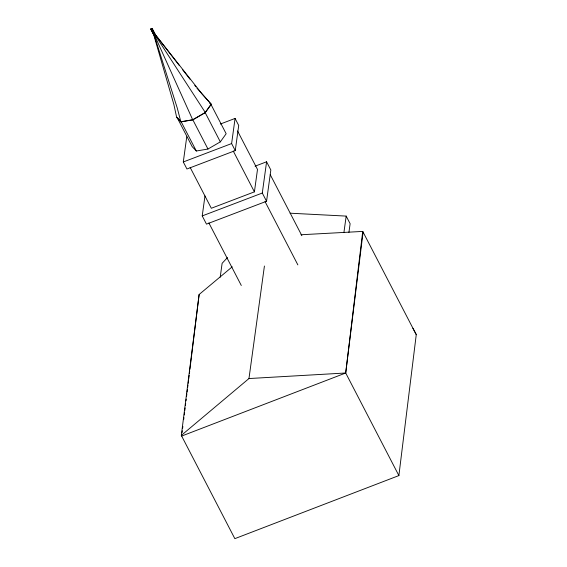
<?xml version="1.0" encoding="UTF-8"?>
<svg xmlns="http://www.w3.org/2000/svg" width="567" height="567" viewBox="0 0 567 567"><rect width="100%" height="100%" fill="white"/><g stroke="black" fill="none" stroke-linecap="round" stroke-linejoin="round"><path stroke-width="0.85" d="M232.236 266.809L199.13 294.493L181.32 435.392L234.844 538.65L398.884 475.585L345.707 372.994L362.731 231.414L300.992 234.752M182.099 432.536L182.312 430.778M182.638 428.142L182.857 426.384M183.722 419.353L183.942 417.588M184.268 414.952L184.594 412.315M184.807 410.558L185.133 407.921M185.459 405.285L185.678 403.527M186.004 400.883L186.217 399.125M186.543 396.489L186.869 393.852M187.089 392.095L187.415 389.458M187.627 387.693L187.953 385.057M188.173 383.299L188.499 380.663M188.712 378.905L189.151 375.389M189.364 373.632L189.69 370.988M189.91 369.23L191.32 357.805M191.533 356.041L199.13 294.493M181.667 436.058L345.707 372.994L363.078 232.08M412.911 328.222L416.27 334.537L398.884 475.585M220.329 124.045L235.071 118.432L238.714 125.463L235.262 150.602L186.947 168.994L183.297 161.964L186.749 136.824M255.065 166.181L266.589 161.793L270.842 170.001L266.554 201.25L206.48 224.121L202.228 215.914L204.97 195.948M235.262 150.602L231.62 143.564L235.071 118.432M220.209 277.192L222.115 263.329L227.487 257.567M190.151 167.428L211.321 208.266L254.413 191.859L257.496 169.441L237.545 130.963M266.554 201.25L262.294 193.042L266.589 161.793M181.32 435.392L248.97 378.543L264.42 266.022M343.914 232.562L346.175 216.098L290.113 213.199M348.932 232.385L350.123 223.717L346.175 216.098M150.73 29.08L152.162 28.534L155.202 34.396L154.437 35.041L151.396 29.179L150.73 29.08L153.77 34.941L173.878 104.505L176.684 117.468L180.88 121.905L192.752 119.885L205.353 112.592L211.293 104.293L201.951 93.81L155.138 34.424L151.991 28.35M151.396 29.179L152.162 28.534M210.967 104.42L226.162 133.734L220.329 141.87L207.969 149.029L192.78 119.715L205.141 112.557L210.967 104.42L209.79 103.18M183.297 161.964L231.62 143.564M202.228 215.914L262.294 193.042M154.529 34.332L155.032 34.211M207.969 149.029L196.324 151.013L192.206 146.662L177.017 117.348L181.128 121.699L191.944 119.857M248.97 378.543L345.707 372.994M211.293 104.293L196.933 88.14M154.982 34.254L179.186 65.347M182.411 69.486L189.945 79.16M194.786 85.376L195.856 86.758M205.353 112.592L154.911 34.736L151.921 28.882M362.731 231.414L416.256 334.672M270.261 174.7L301.864 235.666M265.037 201.561L297.859 264.881M233.25 151.02L254.413 191.859M205.141 112.557L220.329 141.87M151.495 28.435L152.636 30.632M150.978 28.74L151.736 30.2M152.495 31.667L154.011 34.601L177.28 108.099L180.88 121.905M150.9 29.264L153.94 35.126L154.437 35.012L192.752 119.885M181.128 121.699L196.324 151.013M208.883 222.944L241.294 285.477"/></g></svg>
